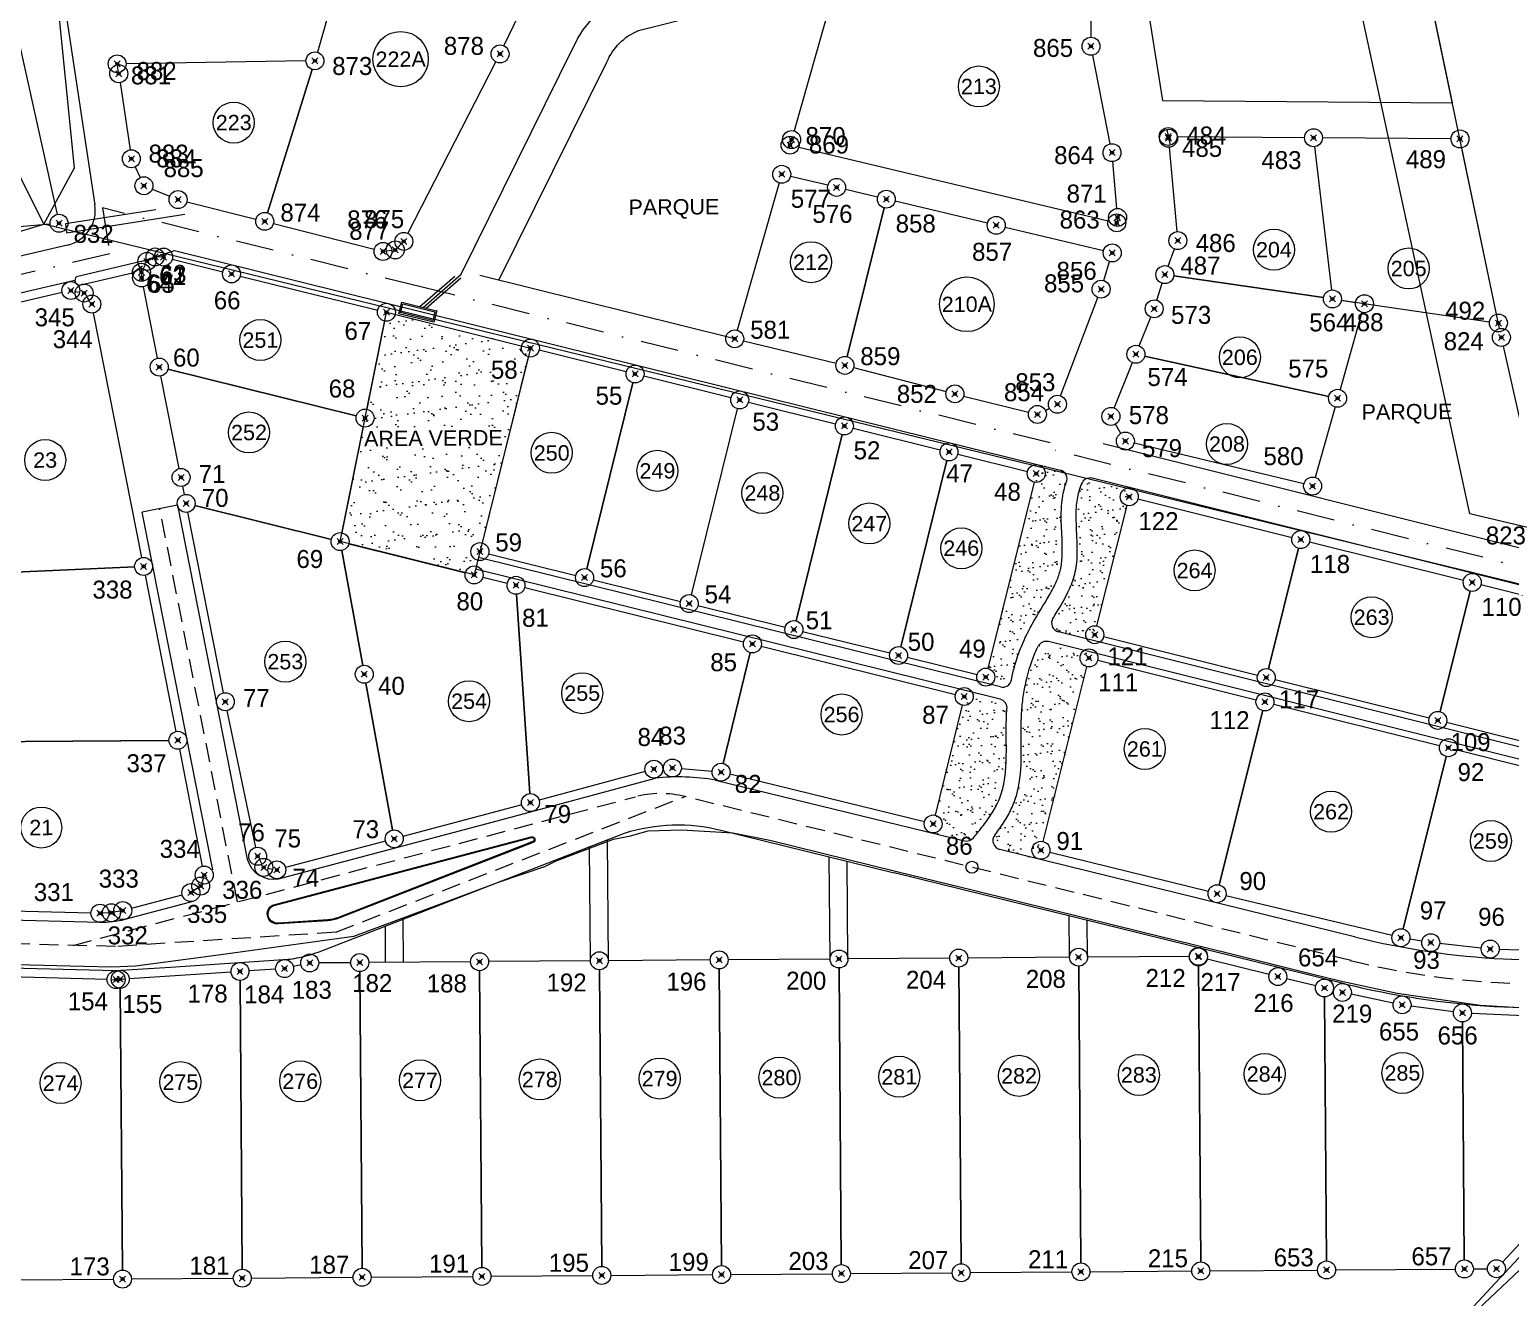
# Model space of a CAD drawing. Header units: millimetres. Extents: x 1956 to 636788, y 2654 to 1331964.
# Drawn here: x 625776.9 to 626024, y 1330232.6 to 1330444.1 of the extents above; entities that cross this region are included whole.
import ezdxf
from ezdxf.enums import TextEntityAlignment as Align

# ---------------------------------------------------------------- set-up
doc = ezdxf.new("R2010")
doc.units = ezdxf.units.MM
doc.header["$PDMODE"] = 35
doc.header["$PDSIZE"] = 0.5
doc.linetypes.add('DASHDOT2', pattern=[12.7, 6.35, -3.175, 0, -3.175])
doc.linetypes.add('HIDDEN2', pattern=[4.7625, 3.175, -1.5875])
doc.layers.add('2', color=7, linetype='Continuous')
doc.layers.add('Polígono', color=2, linetype='Continuous')
for name, color, linetype, lineweight in [('24. numeros lotes', 10, 'Continuous', 0), ('26. edificios', 220, 'Continuous', 0), ('33. areas verdes', 72, 'Continuous', 0), ('36. centro calle', 253, 'DASHDOT2', 0), ('37. numeros calle', 111, 'Continuous', 0), ('38. polilinea lotes', 31, 'Continuous', 0), ('6. calles', 1, 'Continuous', 0), ('NIVEL DE TERRAZA', 8, 'HIDDEN2', 0)]:
    doc.layers.add(name, color=color, linetype=linetype, lineweight=lineweight)
doc.styles.add('ARIAL', font='arial.ttf', dxfattribs={"width": 0.8, "height": 0.039688})
doc.styles.get("Standard").update_dxf_attribs({"font": 'TCCM____.TTF'})
pattern_1 = [(37.93167, (623185.346, 1328791.9748), (-0.1162625, 2.8894456), [0, -2.280003, 0, -2.5500034, 0, -2.4375032]), (7.93167, (623185.346, 1328791.975), (2.6227002, 4.2531047), [0, -1.2300016, 0, -2.0550027, 0, -0.787501]), (327.93167, (623183.501, 1328791.961), (4.6710224, 0.0436812), [0, -0.750001, 0, -2.7000036, 0, -3.5250047]), (317.93167, (623183.501, 1328791.961), (4.4991493, 1.35045), [0, -0.3750005, 0, -1.7700023, 0, -2.0250027])]

msp = doc.modelspace()

# ---------------------------------------------------------------- hatches: boundary and pattern name
at = {"layer": '33. areas verdes', "lineweight": 0}
h = msp.add_hatch(dxfattribs=at)
h.set_pattern_fill('AR-SAND', color=1, scale=2.000003, angle=0.43167, style=0)
h.set_pattern_definition([(37.93167, (623185.346, 1328791.9748), (-0.1550166, 3.852594), [0, -3.040004, 0, -3.4000045, 0, -3.2500043]), (7.93167, (623185.346, 1328791.975), (3.496934, 5.670806), [0, -1.6400022, 0, -2.7400036, 0, -1.0500014]), (327.93167, (623182.886, 1328791.9563), (6.22803, 0.0582416), [0, -1.0000013, 0, -3.6000048, 0, -4.7000062]), (317.93167, (623182.886, 1328791.9563), (5.998866, 1.8006), [0, -0.5000007, 0, -2.360003, 0, -2.7000036])])
h.paths.add_polyline_path([(625860.457, 1330390.961), (625836.427, 1330396.923), (625828.697, 1330358.656), (625851.069, 1330353.108)])
h = msp.add_hatch(dxfattribs=at)
h.set_pattern_fill('AR-SAND', color=1, scale=1.500002, angle=0.43167, style=0)
h.set_pattern_definition(pattern_1)
edge = h.paths.add_edge_path()
edge.add_spline(control_points=[(625940.759, 1330335.571), (625941.11, 1330337.322), (625941.392, 1330338.297), (625942.067, 1330340.295), (625942.469, 1330341.316), (625943.312, 1330343.187), (625943.741, 1330344.041), (625945.14, 1330346.561), (625946.196, 1330348.133), (625947.542, 1330350.474), (625947.957, 1330351.266), (625948.561, 1330352.692), (625948.779, 1330353.327), (625949.101, 1330354.693), (625949.193, 1330355.459), (625949.272, 1330357.065), (625949.259, 1330357.904), (625949.174, 1330360.133), (625949.07, 1330361.558), (625949.071, 1330363.705), (625949.095, 1330364.407), (625949.215, 1330365.647), (625949.294, 1330366.187), (625949.516, 1330367.252), (625949.657, 1330367.773), (625949.835, 1330368.329), (625949.851, 1330368.376), (625949.912, 1330368.515)], knot_values=[29.3732491, 29.3732491, 29.3732491, 29.3732491, 32.2952011, 32.2952011, 35.4466569, 35.4466569, 38.171644, 38.171644, 43.6216183, 43.6216183, 46.4582994, 46.4582994, 48.7456862, 48.7456862, 51.3467302, 51.3467302, 53.9477743, 53.9477743, 58.0678229, 58.0678229, 60.0447498, 60.0447498, 61.547827, 61.547827, 63.0509043, 63.0509043, 63.1885968, 63.1885968, 63.1885968, 63.1885968], degree=3, periodic=0)
edge.add_arc((625948.538, 1330369.118), 1.5, 336.31873, 436.0713)
edge.add_line((625948.899, 1330370.574), (625945.26, 1330371.476))
edge.add_line((625945.26, 1330371.476), (625936.233, 1330335.079))
edge.add_line((625936.233, 1330335.079), (625938.927, 1330334.411))
edge.add_arc((625939.288, 1330335.867), 1.5, 256.07194, 347.42161)
edge = h.paths.add_edge_path()
edge.add_spline(control_points=[(625934.428, 1330309.234), (625934.706, 1330309.568), (625934.884, 1330309.788), (625935.615, 1330310.705), (625936.153, 1330311.398), (625937.161, 1330312.806), (625937.628, 1330313.522), (625938.307, 1330314.743), (625938.553, 1330315.244), (625938.944, 1330316.196), (625939.098, 1330316.648), (625939.359, 1330317.583), (625939.465, 1330318.062), (625939.726, 1330319.538), (625939.82, 1330320.568), (625939.947, 1330323.447), (625939.892, 1330325.359), (625939.897, 1330328.317), (625939.915, 1330329.338), (625939.983, 1330330.426), (625939.988, 1330330.494), (625940.016, 1330330.691)], knot_values=[0.4840951, 0.4840951, 0.4840951, 0.4840951, 1.3126112, 1.3126112, 3.9378335, 3.9378335, 6.6439263, 6.6439263, 8.5131591, 8.5131591, 10.1594464, 10.1594464, 11.8057337, 11.8057337, 15.0983083, 15.0983083, 20.698349, 20.698349, 23.5975621, 23.5975621, 23.7919643, 23.7919643, 23.7919643, 23.7919643], degree=3, periodic=0)
edge.add_arc((625938.531, 1330330.903), 1.5, 351.87526, 436.07194)
edge.add_line((625938.892, 1330332.359), (625933.128, 1330333.788))
edge.add_line((625933.128, 1330333.788), (625927.258, 1330310.118))
edge.add_line((625927.258, 1330310.118), (625932.919, 1330308.736))
edge.add_arc((625933.275, 1330310.193), 1.5, 256.283, 320.21717)
h = msp.add_hatch(dxfattribs=at)
h.set_pattern_fill('AR-SAND', color=1, scale=1.500002, angle=0.43167, style=0)
h.set_pattern_definition(pattern_1)
edge = h.paths.add_edge_path()
edge.add_line((625960.787, 1330367.603), (625954.244, 1330369.237))
edge.add_arc((625953.88, 1330367.781), 1.5, 75.9797, 159.44007)
edge.add_spline(control_points=[(625952.476, 1330368.308), (625952.47, 1330368.293), (625952.465, 1330368.278), (625952.303, 1330367.844), (625952.165, 1330367.427), (625951.932, 1330366.593), (625951.838, 1330366.18), (625951.693, 1330365.312), (625951.643, 1330364.852), (625951.52, 1330362.978), (625951.602, 1330361.476), (625951.752, 1330358.385), (625951.821, 1330356.795), (625951.607, 1330354.68), (625951.53, 1330354.16), (625951.308, 1330353.124), (625951.163, 1330352.615), (625950.768, 1330351.465), (625950.498, 1330350.831), (625949.553, 1330348.872), (625948.774, 1330347.607), (625947.903, 1330346.199), (625947.798, 1330346.028), (625947.693, 1330345.858)], knot_values=[40.7157518, 40.7157518, 40.7157518, 40.7157518, 40.7671267, 40.7671267, 42.1998605, 42.1998605, 43.6325943, 43.6325943, 45.15308, 45.15308, 49.6814305, 49.6814305, 54.209781, 54.209781, 55.6835382, 55.6835382, 57.1572953, 57.1572953, 59.1110949, 59.1110949, 63.3637191, 63.3637191, 63.9510124, 63.9510124, 63.9510124, 63.9510124], degree=3, periodic=0)
edge.add_arc((625948.97, 1330345.071), 1.5, 148.33341, 255.98085)
edge.add_line((625948.607, 1330343.616), (625954.434, 1330342.161))
edge.add_line((625954.434, 1330342.161), (625960.787, 1330367.603))
h = msp.add_hatch(dxfattribs=at)
h.set_pattern_fill('AR-SAND', color=1, scale=1.500002, angle=0.43167, style=0)
h.set_pattern_definition(pattern_1)
edge = h.paths.add_edge_path()
edge.add_line((625953.949, 1330340.22), (625946.925, 1330341.974))
edge.add_arc((625946.562, 1330340.519), 1.5, 75.98085, 152.08031)
edge.add_spline(control_points=[(625945.236, 1330341.221), (625944.856, 1330340.503), (625944.733, 1330340.204), (625943.956, 1330338.234), (625943.445, 1330336.517), (625942.9, 1330333.879), (625942.755, 1330332.99), (625942.538, 1330331.193), (625942.468, 1330330.288), (625942.359, 1330327.49), (625942.42, 1330325.539), (625942.401, 1330321.615), (625942.322, 1330319.639), (625941.77, 1330316.872), (625941.547, 1330316.048), (625940.944, 1330314.431), (625940.57, 1330313.657), (625939.701, 1330312.119), (625939.199, 1330311.357), (625938.44, 1330310.298), (625938.206, 1330309.983), (625937.969, 1330309.672)], knot_values=[2.7953074, 2.7953074, 2.7953074, 2.7953074, 3.7976593, 3.7976593, 9.3676193, 9.3676193, 12.1525993, 12.1525993, 14.9375793, 14.9375793, 20.6126883, 20.6126883, 26.2877972, 26.2877972, 28.7298474, 28.7298474, 31.1718976, 31.1718976, 33.7731342, 33.7731342, 34.8930777, 34.8930777, 34.8930777, 34.8930777], degree=3, periodic=0)
edge.add_arc((625939.162, 1330308.763), 1.5, 143.53252, 256.17232)
edge.add_line((625938.804, 1330307.307), (625945.33, 1330305.7))
edge.add_line((625945.33, 1330305.7), (625953.949, 1330340.22))

# ---------------------------------------------------------------- linework, layer by layer
at = {"color": 1, "lineweight": 0, "ltscale": 3}
for points in [[(625842.572, 1330397.727), (625848.897, 1330403.259), (625867.683, 1330441.224, -0.2002072), (625876.587, 1330449.751), (625931.079, 1330463.51), (625941.158, 1330465.938), (625949.747, 1330467.612), (625958.031, 1330469.31), (625971.185, 1330473.885), (625995.394, 1330505.885)], [(625855.215, 1330402.28), (625873.22, 1330438.665, -0.1950161), (625878.481, 1330443.94), (625932.54, 1330457.59), (625942.456, 1330459.979), (625950.942, 1330461.633), (625959.652, 1330463.418), (625974.933, 1330468.733), (626000.256, 1330502.206)]]:
    msp.add_lwpolyline(points, format="xyb", dxfattribs=at)
at = {"color": 1, "lineweight": 0}
msp.add_lwpolyline([(625894.565, 1330392.496), (625852.008, 1330403.078)], dxfattribs=at)
at = {"color": 1, "lineweight": 0, "elevation": 148.366}
msp.add_lwpolyline([(625772.521, 1330288.168), (625785.835, 1330287.845), (625790.581, 1330287.719), (625794.557, 1330287.872), (625807.546, 1330289.612), (625823.715, 1330291.831), (625830.964, 1330292.851), (625845.327, 1330298.168), (625855.118, 1330301.84), (625862.881, 1330304.459), (625864.756, 1330305.418), (625874.342, 1330309.004), (625877.195, 1330309.572), (625880.096, 1330310.427), (625885.684, 1330310.588), (625894.255, 1330310.055), (625900.415, 1330308.84), (625909.013, 1330306.755), (625921.866, 1330303.549), (625934.448, 1330300.49), (625947.888, 1330297.177), (625962.322, 1330293.615), (625977.03, 1330289.989), (625990.862, 1330286.561), (625995.62, 1330285.38), (626005.13, 1330283.328), (626018.999, 1330281.314), (626028.534, 1330280.785)], dxfattribs=at)
at = {"layer": '2', "color": 1, "lineweight": 0}
for p, q in [((625779.262, 1330411.618), (625561.995, 1330846.018)), ((625746.478, 1330401.747), (625779.262, 1330411.618)), ((626124.942, 1330327.302), (625779.262, 1330411.618))]:
    msp.add_line(p, q, dxfattribs=at)
for points in [[(625779.262, 1330411.618), (625784.353, 1330421.016), (625781.336, 1330451.013), (625772.731, 1330482.033), (625764.622, 1330501.868), (625758.534, 1330510.772), (625752.711, 1330529.841), (625748.154, 1330545.352), (625742.077, 1330564.168), (625737.52, 1330579.424)], [(626129.525, 1330336.701), (626017.261, 1330363.277), (625991.221, 1330483.788)], [(626032.632, 1330243.798), (625990.671, 1330204.201), (625967.013, 1330175.764), (625959.124, 1330163.319), (625946.152, 1330148.594), (625936.235, 1330140.219), (625914.372, 1330127.538), (625896.834, 1330119.681), (625877.519, 1330113.351), (625856.681, 1330108.548), (625838.895, 1330107.046), (625816.028, 1330105.041)]]:
    msp.add_lwpolyline(points, dxfattribs=at)
at = {"layer": '24. numeros lotes', "color": 1, "lineweight": 0}
for centre, radius in [((625838.801, 1330439.16), 4.616), ((625935.324, 1330434.607, 139.587), 3.422), ((625810.936, 1330428.576, 140.898), 3.422), ((625984.579, 1330407.371, 140.194), 3.422), ((625907.295, 1330405.281), 3.422), ((626007.074, 1330404.237, 140.194), 3.422), ((625933.321, 1330398.261, 139.736), 4.564), ((625815.387, 1330392.288), 3.422), ((625978.888, 1330389.408, 140.194), 3.422), ((625813.488, 1330376.868), 3.422), ((625976.733, 1330374.947, 140.194), 3.422), ((625779.465, 1330372.266), 3.422), ((625864.014, 1330373.483), 3.422), ((625881.665, 1330370.471), 3.422), ((625899.189, 1330366.769), 3.422), ((625917.029, 1330361.688), 3.422), ((625932.399, 1330357.525), 3.422), ((625971.33, 1330353.853), 3.422), ((626000.885, 1330346.043), 3.422), ((625819.549, 1330338.635), 3.422), ((625869.106, 1330333.372), 3.422), ((625850.225, 1330332.033), 3.422), ((625912.4, 1330329.814), 3.422), ((625963.027, 1330324.069), 3.422), ((625994.11, 1330313.6), 3.422), ((625778.807, 1330310.957), 3.422), ((626020.787, 1330308.71), 3.422), ((625782.034, 1330268.318), 3.422), ((625802.033, 1330268.469), 3.422), ((625822.033, 1330268.62), 3.422), ((625842.032, 1330268.771), 3.422), ((625862.032, 1330268.921), 3.422), ((625882.031, 1330269.072), 3.422), ((625902.031, 1330269.223), 3.422), ((625922.03, 1330269.373), 3.422), ((625942.03, 1330269.524), 3.422), ((625962.029, 1330269.675), 3.422), ((625983.028, 1330269.833), 3.422), ((626006.028, 1330270.006), 3.422)]:
    msp.add_circle(centre, radius, dxfattribs=at)
at = {"layer": '26. edificios', "color": 1, "lineweight": 0}
for p, q in [((625797.914, 1330414.002), (625782.88, 1330411.692)), ((625783.033, 1330410.16), (625802.766, 1330413.279)), ((625782.88, 1330411.692), (625783.033, 1330410.16)), ((625795.48, 1330405.378), (625784.691, 1330402.851)), ((625785.175, 1330401.434), (625794.026, 1330403.533)), ((625794.026, 1330403.533), (625795.684, 1330404.677))]:
    msp.add_line(p, q, dxfattribs=at)
at = {"layer": '26. edificios', "color": 1, "lineweight": 0, "ltscale": 5}
for p, q in [((625842.024, 1330397.863), (625847.828, 1330402.939)), ((625843.057, 1330397.606), (625848.829, 1330402.655))]:
    msp.add_line(p, q, dxfattribs=at)
at = {"layer": '26. edificios', "color": 1, "lineweight": 0}
msp.add_lwpolyline([(625844.817, 1330397.198), (625844.335, 1330395.256), (625838.498, 1330396.682), (625839, 1330398.613), (625844.81, 1330397.172)], dxfattribs=at)
msp.add_lwpolyline([(625844.152, 1330395.558), (625838.804, 1330396.864), (625839.179, 1330398.311), (625844.507, 1330396.989)], close=True, dxfattribs=at)
msp.add_arc((625785.227, 1330402.243), 0.811, 131.39243, 266.26913, dxfattribs=at)
at = {"layer": '36. centro calle', "color": 1, "lineweight": 0}
for p, q in [((625789.013, 1330414.348), (625790.234, 1330406.696)), ((625842.397, 1330401.116), (625789.013, 1330414.348)), ((625790.234, 1330406.696), (625738.206, 1330394.524)), ((625947.216, 1330375.136), (625842.397, 1330401.116)), ((626069.139, 1330343.639), (625946.845, 1330374.178))]:
    msp.add_line(p, q, dxfattribs=at)
at = {"layer": '37. numeros calle', "color": 1, "lineweight": 0}
msp.add_circle((625934.164, 1330304.33), 1, dxfattribs=at)
at = {"layer": '38. polilinea lotes', "color": 1, "lineweight": 0, "elevation": 140.194}
msp.add_lwpolyline([(625963.331, 1330448.988), (625965.975, 1330432.267), (626014.383, 1330431.851), (626009.932, 1330453.187), (626000.026, 1330498.877), (625977.527, 1330469.599), (625962.934, 1330464.646)], close=True, dxfattribs=at)
at = {"layer": '38. polilinea lotes', "color": 1, "lineweight": 0}
msp.add_lwpolyline([(625836.427, 1330396.923), (625860.457, 1330390.961), (625851.069, 1330353.108), (625828.697, 1330358.656)], close=True, dxfattribs=at)
at = {"layer": '6. calles', "color": 1, "lineweight": 0}
for p, q in [((625772.993, 1330512.03, 144.318), (625787.771, 1330414.877)), ((625783.206, 1330408.133), (625743.742, 1330398.9)), ((625795.48, 1330405.378), (625801.074, 1330407.235)), ((625801.074, 1330407.235), (625948.899, 1330370.574)), ((625784.417, 1330402.254), (625738.89, 1330391.603)), ((626064.733, 1330347.831), (625956.089, 1330374.962)), ((626063.279, 1330342.01), (625954.244, 1330369.237)), ((625801.528, 1330364.738), (625795.642, 1330363.576)), ((625807.436, 1330303.878), (625795.642, 1330363.576)), ((625801.528, 1330364.738), (625813.194, 1330305.69)), ((625938.927, 1330334.411), (625851.791, 1330356.02)), ((625938.892, 1330332.359), (625851.31, 1330354.079)), ((626069.63, 1330313.398), (625948.607, 1330343.616)), ((626069.146, 1330311.458), (625946.925, 1330341.974)), ((625854.917, 1330312.055), (625881.34, 1330319.216)), ((625891.377, 1330318.876), (625932.919, 1330308.736)), ((625818.428, 1330302.42), (625854.917, 1330312.055)), ((625825.183, 1330290.238), (625876.165, 1330310.035)), ((625873.475, 1330288.73), (625873.322, 1330308.931)), ((625870.475, 1330288.708), (625870.331, 1330307.769)), ((625998.264, 1330292.672), (625938.804, 1330307.307)), ((625910.474, 1330289.009), (625910.345, 1330306.075)), ((625913.474, 1330289.032), (625913.351, 1330305.335)), ((625985.59, 1330287.547), (625921.209, 1330303.4)), ((625703.758, 1330297.352), (625788.575, 1330295.159)), ((625792.793, 1330295.651), (625804.17, 1330298.655)), ((625836.299, 1330288.45), (625836.253, 1330294.537)), ((625839.299, 1330288.473), (625839.245, 1330295.698)), ((625950.473, 1330289.31), (625950.421, 1330296.207)), ((625953.472, 1330289.333), (625953.426, 1330295.467)), ((625721.367, 1330288.894), (625791.266, 1330287.086)), ((625791.266, 1330287.086), (625800.387, 1330287.682)), ((625800.387, 1330287.682), (625819.22, 1330288.913)), ((625996.351, 1330284.901), (625985.59, 1330287.547)), ((626021.553, 1330234.962), (626029.287, 1330243.266)), ((626007.656, 1330220.04), (626021.553, 1330234.962))]:
    msp.add_line(p, q, dxfattribs=at)
msp.add_lwpolyline([(625876.165, 1330310.035, -0.1375243), (625892.246, 1330310.53), (625921.209, 1330303.4)], format="xyb", dxfattribs=at)
for points in [[(625860.913, 1330308.47), (625828.481, 1330295.818, -0.0787537), (625826.648, 1330295.411), (625818.421, 1330294.873, -0.8356943), (625817.438, 1330298.021), (625860.603, 1330309.419, -0.0103821), (625860.624, 1330309.424, -0.9252089)], [(625860.858, 1330308.61), (625828.427, 1330295.958, -0.0787783), (625826.638, 1330295.561), (625818.407, 1330295.023, -0.8323336), (625817.493, 1330297.881), (625860.642, 1330309.274, -0.0103821), (625860.656, 1330309.278, -0.9252089)]]:
    msp.add_lwpolyline(points, format="xyb", close=True, dxfattribs=at)
for centre, radius, start, end in [((625781.839, 1330413.975), 6, 283.1677, 8.64856), ((625948.538, 1330369.118), 1.5, 336.31873, 76.0713), ((625953.88, 1330367.781), 1.5, 75.9797, 159.44007), ((625948.97, 1330345.071), 1.5, 148.33341, 255.98085), ((625946.562, 1330340.519), 1.5, 75.98085, 152.08031), ((625939.288, 1330335.867), 1.5, 256.07194, 348.64172), ((625938.531, 1330330.903), 1.5, 351.87526, 76.07194), ((625885.074, 1330281.4), 38, 80.45432, 95.63941), ((625933.275, 1330310.193), 1.5, 256.283, 320.21717), ((625939.162, 1330308.763), 1.5, 142.72649, 256.17232), ((625817.559, 1330306.852), 4.517, 194.88486, 281.08276), ((625788.963, 1330310.154), 15, 268.51834, 284.79159), ((625788.963, 1330310.154), 15, 268.51834, 284.79159), ((626029.704, 1330420.382), 131.526, 256.16964, 267.03057), ((626029.704, 1330420.382), 131.526, 267.03057, 285.73701), ((625817.914, 1330308.87), 20, 273.73838, 291.31135), ((625817.914, 1330308.87), 20, 273.73838, 282.41731), ((625817.914, 1330308.87), 20, 273.73838, 282.4173), ((626029.704, 1330420.382), 139.526, 266.56596, 286.82798), ((626029.704, 1330420.382), 139.526, 256.16964, 266.56596)]:
    msp.add_arc(centre, radius, start, end, dxfattribs=at)
for points, knots in [([(625940.759, 1330335.571), (625941.11, 1330337.322), (625941.392, 1330338.297), (625942.067, 1330340.295), (625942.469, 1330341.316), (625943.312, 1330343.187), (625943.741, 1330344.041), (625945.14, 1330346.561), (625946.196, 1330348.133), (625947.542, 1330350.474), (625947.957, 1330351.266), (625948.561, 1330352.692), (625948.779, 1330353.327), (625949.101, 1330354.693), (625949.193, 1330355.459), (625949.272, 1330357.065), (625949.259, 1330357.904), (625949.174, 1330360.133), (625949.07, 1330361.558), (625949.071, 1330363.705), (625949.095, 1330364.407), (625949.215, 1330365.647), (625949.294, 1330366.187), (625949.516, 1330367.252), (625949.657, 1330367.773), (625949.835, 1330368.329), (625949.851, 1330368.376), (625949.912, 1330368.515)], [29.3732491, 29.3732491, 29.3732491, 29.3732491, 32.2952011, 32.2952011, 35.4466569, 35.4466569, 38.171644, 38.171644, 43.6216183, 43.6216183, 46.4582994, 46.4582994, 48.7456862, 48.7456862, 51.3467302, 51.3467302, 53.9477743, 53.9477743, 58.0678229, 58.0678229, 60.0447498, 60.0447498, 61.547827, 61.547827, 63.0509043, 63.0509043, 63.1885968, 63.1885968, 63.1885968, 63.1885968]), ([(625947.693, 1330345.858), (625947.798, 1330346.028), (625947.903, 1330346.199), (625948.774, 1330347.607), (625949.553, 1330348.872), (625950.498, 1330350.831), (625950.768, 1330351.465), (625951.163, 1330352.615), (625951.308, 1330353.124), (625951.53, 1330354.16), (625951.607, 1330354.68), (625951.821, 1330356.795), (625951.752, 1330358.385), (625951.602, 1330361.476), (625951.52, 1330362.978), (625951.643, 1330364.852), (625951.693, 1330365.312), (625951.838, 1330366.18), (625951.932, 1330366.593), (625952.165, 1330367.427), (625952.303, 1330367.844), (625952.465, 1330368.278), (625952.47, 1330368.293), (625952.476, 1330368.308)], [40.7157518, 40.7157518, 40.7157518, 40.7157518, 41.3030451, 41.3030451, 45.5556694, 45.5556694, 47.5094689, 47.5094689, 48.9832261, 48.9832261, 50.4569832, 50.4569832, 54.9853337, 54.9853337, 59.5136842, 59.5136842, 61.03417, 61.03417, 62.4669038, 62.4669038, 63.8996376, 63.8996376, 63.9510124, 63.9510124, 63.9510124, 63.9510124]), ([(625937.969, 1330309.672), (625938.206, 1330309.983), (625938.44, 1330310.298), (625939.199, 1330311.357), (625939.701, 1330312.119), (625940.57, 1330313.657), (625940.944, 1330314.431), (625941.547, 1330316.048), (625941.77, 1330316.872), (625942.322, 1330319.639), (625942.401, 1330321.615), (625942.42, 1330325.539), (625942.359, 1330327.49), (625942.468, 1330330.288), (625942.538, 1330331.193), (625942.755, 1330332.99), (625942.9, 1330333.879), (625943.445, 1330336.517), (625943.956, 1330338.234), (625944.733, 1330340.204), (625944.856, 1330340.503), (625945.236, 1330341.221)], [2.7953074, 2.7953074, 2.7953074, 2.7953074, 3.915251, 3.915251, 6.5164876, 6.5164876, 8.9585377, 8.9585377, 11.4005879, 11.4005879, 17.0756969, 17.0756969, 22.7508058, 22.7508058, 25.5357858, 25.5357858, 28.3207658, 28.3207658, 33.8907259, 33.8907259, 34.8930777, 34.8930777, 34.8930777, 34.8930777]), ([(625934.428, 1330309.234), (625934.706, 1330309.568), (625934.884, 1330309.788), (625935.615, 1330310.705), (625936.153, 1330311.398), (625937.161, 1330312.806), (625937.628, 1330313.522), (625938.307, 1330314.743), (625938.553, 1330315.244), (625938.944, 1330316.196), (625939.098, 1330316.648), (625939.359, 1330317.583), (625939.465, 1330318.062), (625939.726, 1330319.538), (625939.82, 1330320.568), (625939.947, 1330323.447), (625939.892, 1330325.359), (625939.897, 1330328.317), (625939.915, 1330329.338), (625939.983, 1330330.426), (625939.988, 1330330.494), (625940.016, 1330330.691)], [0.4840951, 0.4840951, 0.4840951, 0.4840951, 1.3126112, 1.3126112, 3.9378335, 3.9378335, 6.6439263, 6.6439263, 8.5131591, 8.5131591, 10.1594464, 10.1594464, 11.8057337, 11.8057337, 15.0983083, 15.0983083, 20.698349, 20.698349, 23.5975621, 23.5975621, 23.7919643, 23.7919643, 23.7919643, 23.7919643])]:
    msp.add_open_spline(points, degree=3, knots=knots, dxfattribs=at)
at = {"layer": 'NIVEL DE TERRAZA', "color": 1, "lineweight": 0}
for p, q in [((625811.55, 1330298.533), (625798.585, 1330364.157)), ((625784.116, 1330291.291), (625878.008, 1330316.084)), ((625828.009, 1330293.496), (625886.273, 1330316.12)), ((625997.453, 1330288.749), (625886.145, 1330316.152)), ((625791.203, 1330291.105), (625732.608, 1330292.643)), ((625828.035, 1330293.497), (625791.203, 1330291.105))]:
    msp.add_line(p, q, dxfattribs=at)
for centre, radius, start, end in [((625882.212, 1330299.902), 16.719, 75.94296, 105.01831), ((626029.704, 1330420.382), 135.526, 256.16964, 286.82798)]:
    msp.add_arc(centre, radius, start, end, dxfattribs=at)
at = {"layer": 'Polígono', "color": 1, "lineweight": 0}
for points in [[(625760.853, 1330505.835), (625781.454, 1330413.242)], [(625829.909, 1330457.952), (625824.91, 1330440.322)], [(625856.048, 1330441.388), (625863.897, 1330457.628)], [(625954.053, 1330442.808), (625954.19, 1330458.307)], [(626022.237, 1330394.204), (626010.238, 1330451.719)], [(625910.464, 1330448.166), (625904.477, 1330427.177)], [(625957.258, 1330425.03), (625954.33, 1330439.836)], [(625791.724, 1330436.897), (625791.513, 1330438.202)], [(625823.001, 1330438.856), (625792.984, 1330438.401)], [(625824.052, 1330437.448), (625816.558, 1330413.529)], [(625816.558, 1330413.529), (625824.052, 1330437.448)], [(625840.016, 1330410.092), (625854.71, 1330438.703)], [(625791.972, 1330435.238), (625793.628, 1330424.019)], [(625966.679, 1330427.431), (625967.234, 1330424.79)], [(625903.654, 1330424.292), (625904.213, 1330426.253)], [(625968.426, 1330426.245), (625989.687, 1330426.063)], [(626014.137, 1330425.853), (625992.687, 1330426.037)], [(625905.261, 1330424.464), (625956.884, 1330412.195)], [(625968.401, 1330410.387), (625967.123, 1330424.469)], [(625991.362, 1330424.56), (625994.17, 1330400.639)], [(625991.362, 1330424.56), (625994.17, 1330400.639)], [(626021.735, 1330396.603), (626015.943, 1330424.372)], [(625794.482, 1330421.176), (625795.318, 1330419.388)], [(625958.348, 1330414.239), (625957.677, 1330422.064)], [(625902.002, 1330418.503), (625894.977, 1330393.938)], [(625910.12, 1330418.114), (625903.873, 1330419.599)], [(625797.344, 1330417.467), (625800.255, 1330416.292)], [(625803.101, 1330415.365), (625814.655, 1330412.463)], [(625918.419, 1330416.142), (625913.039, 1330417.42)], [(625936.769, 1330411.78), (625921.337, 1330415.448)], [(625919.515, 1330414.34), (625913.318, 1330389.524)], [(625913.318, 1330389.524), (625919.515, 1330414.34)], [(625958.564, 1330413.332), (625958.255, 1330411.26)], [(625780.286, 1330411.64), (625773.228, 1330410.988)], [(625817.563, 1330411.728), (625834.402, 1330407.441)], [(625956.134, 1330407.178), (625939.688, 1330411.087)], [(625838.962, 1330408.389), (625838.27, 1330407.697)], [(625797.758, 1330406.121), (625796.498, 1330405.438)], [(625799.317, 1330406.145), (625797.732, 1330406.154)], [(625800.688, 1330405.785), (625809.112, 1330403.696)], [(625837.344, 1330407.258), (625836.413, 1330407.141)], [(625956.172, 1330402.211), (625957.153, 1330405.397)], [(625966.904, 1330404.605), (625968.003, 1330407.491)], [(625795.511, 1330404.152), (625795.587, 1330402.099)], [(625796.205, 1330404.939), (625795.767, 1330404.066)], [(625812.024, 1330402.974), (625834.971, 1330397.283)], [(625992.86, 1330399.364), (625967.854, 1330402.988)], [(625967.854, 1330402.988), (625992.86, 1330399.364)], [(625782.288, 1330400.215), (625760.672, 1330395.158)], [(625784.484, 1330400.416), (625785.221, 1330400.275)], [(625798.213, 1330389.258), (625795.857, 1330401.182)], [(625965.035, 1330398.933), (625965.922, 1330401.771)], [(625786.389, 1330399.522), (625786.821, 1330398.909)], [(625948.969, 1330382.982), (625955.198, 1330399.375)], [(625995.829, 1330398.934), (626020.557, 1330395.35)], [(625995.829, 1330398.93), (625998.206, 1330398.579)], [(625795.611, 1330355.985), (625787.544, 1330396.825)], [(625836.13, 1330395.452), (625833.157, 1330380.736)], [(625962.095, 1330391.308), (625964.028, 1330396.11)], [(625999.28, 1330396.917), (625995.613, 1330384.014)], [(625876.472, 1330386.989), (625861.913, 1330390.6)], [(625896.023, 1330392.145), (625911.496, 1330388.42)], [(626029.056, 1330363.879), (626022.874, 1330391.273)], [(625860.096, 1330389.505), (625852.393, 1330358.446)], [(625957.925, 1330380.943), (625960.975, 1330388.524)], [(625993.737, 1330382.891), (625963, 1330389.596)], [(625963, 1330389.596), (625993.737, 1330382.891)], [(625801.852, 1330370.836), (625798.794, 1330386.315)], [(625831.404, 1330379.627), (625799.96, 1330387.425)], [(625799.96, 1330387.425), (625831.404, 1330379.627)], [(625893.942, 1330382.657), (625879.384, 1330386.267)], [(625914.407, 1330387.693), (625929.866, 1330383.692)], [(625877.567, 1330385.172), (625869.864, 1330354.113)], [(625869.864, 1330354.113), (625877.567, 1330385.172)], [(625932.773, 1330382.953), (625943.636, 1330380.239)], [(625887.335, 1330349.781), (625895.037, 1330380.84)], [(625887.335, 1330349.781), (625895.037, 1330380.84)], [(625896.854, 1330381.935), (625911.413, 1330378.324)], [(625946.428, 1330380.557), (625947.099, 1330380.899)], [(625994.793, 1330381.128), (625991.451, 1330369.37)], [(625959.022, 1330376.724), (625958.123, 1330378.257)], [(625832.563, 1330377.796), (625828.994, 1330360.126)], [(625904.806, 1330345.448), (625912.508, 1330376.507)], [(625912.508, 1330376.507), (625904.806, 1330345.448)], [(625914.325, 1330377.602), (625928.884, 1330373.991)], [(625931.796, 1330373.269), (625943.443, 1330370.383)], [(625989.582, 1330368.277), (625961.239, 1330375.08)], [(625922.276, 1330341.115), (625929.979, 1330372.174)], [(625929.979, 1330372.174), (625922.276, 1330341.115)], [(625944.538, 1330368.566), (625936.835, 1330337.505)], [(625802.709, 1330366.501), (625802.434, 1330367.893)], [(625961.878, 1330365.784), (625987.598, 1330359.361)], [(625809.245, 1330333.418), (625803.29, 1330363.558)], [(625827.241, 1330359.017), (625804.456, 1330364.668)], [(625804.456, 1330364.668), (625827.241, 1330359.017)], [(625955.039, 1330344.585), (625960.059, 1330364.692)], [(625830.153, 1330358.295), (625849.613, 1330353.469)], [(625990.509, 1330358.635), (626016.229, 1330352.212)], [(625828.966, 1330357.18), (625832.463, 1330338.003)], [(625832.463, 1330338.003), (625828.966, 1330357.18)], [(625853.488, 1330356.629), (625868.047, 1330353.018)], [(625983.67, 1330337.437), (625988.69, 1330357.543)], [(625988.69, 1330357.543), (625983.67, 1330337.437)], [(625794.403, 1330354.448), (625769.463, 1330353.351)], [(625769.463, 1330353.351), (625794.403, 1330354.448)], [(625801.341, 1330326.982), (625796.193, 1330353.042)], [(625852.525, 1330352.747), (625856.602, 1330351.735)], [(625859.514, 1330351.013), (625896.062, 1330341.95)], [(625870.959, 1330352.296), (625885.518, 1330348.686)], [(626019.14, 1330351.485), (626044.86, 1330345.062)], [(625858.157, 1330349.877), (625860.372, 1330316.611)], [(625860.372, 1330316.611), (625858.157, 1330349.877)], [(626012.301, 1330330.288), (626017.321, 1330350.393)], [(626017.321, 1330350.393), (626012.301, 1330330.288)], [(625902.989, 1330344.353), (625888.43, 1330347.964)], [(625920.459, 1330340.02), (625905.901, 1330343.631)], [(625898.974, 1330341.228), (625931.432, 1330333.178)], [(625981.851, 1330336.345), (625956.131, 1330342.767)], [(625897.162, 1330340.132), (625892.653, 1330321.646)], [(625892.653, 1330321.646), (625897.162, 1330340.132)], [(625935.018, 1330336.41), (625923.371, 1330339.298)], [(625955.162, 1330338.887), (625981.627, 1330332.278)], [(625946.056, 1330308.612), (625953.343, 1330337.795)], [(625833.001, 1330335.051), (625837.469, 1330310.546)], [(625837.469, 1330310.546), (625833.001, 1330335.051)], [(626010.482, 1330329.196), (625984.762, 1330335.619)], [(625932.532, 1330331.36), (625928.052, 1330313.006)], [(625984.538, 1330331.552), (626012.239, 1330324.635)], [(625814.628, 1330307.626), (625809.843, 1330330.478)], [(625982.719, 1330330.46), (625975.457, 1330301.373)], [(625975.457, 1330301.373), (625982.719, 1330330.46)], [(626039.113, 1330322.047), (626013.393, 1330328.47)], [(625800.132, 1330325.499), (625752.006, 1330325.136)], [(625752.006, 1330325.136), (625800.132, 1330325.499)], [(625805.734, 1330304.501), (625801.919, 1330324.038)], [(626015.15, 1330323.909), (626036.205, 1330318.651)], [(626006.144, 1330294.03), (626013.331, 1330322.817)], [(626013.331, 1330322.817), (626006.144, 1330294.03)], [(625879.619, 1330320.304), (625861.92, 1330315.506)], [(625882.666, 1330320.796), (625882.564, 1330320.789)], [(625890.803, 1330320.318), (625885.657, 1330320.76)], [(625926.24, 1330311.905), (625893.755, 1330319.833)], [(625859.022, 1330314.729), (625839.187, 1330309.455)], [(625836.287, 1330308.687), (625819.586, 1330304.277)], [(625973.637, 1330300.277), (625947.149, 1330306.798)], [(625815.237, 1330305.609), (625815.658, 1330304.844)], [(625816.66, 1330304.165), (625817.435, 1330304.023)], [(625805.887, 1330302.616), (625805.556, 1330301.602)], [(625793.859, 1330297.484), (625802.337, 1330299.722)], [(625805.037, 1330300.935), (625804.172, 1330300.36)], [(626004.322, 1330292.924), (625976.553, 1330299.569)], [(625754.06, 1330297.552), (625787.114, 1330296.697)], [(625790.112, 1330296.726), (625789.028, 1330296.677)], [(625792.001, 1330297.024), (625790.935, 1330296.822)], [(626009.27, 1330291.993), (626007.26, 1330292.328)], [(626019.2, 1330290.831), (626012.241, 1330291.585)], [(625910.474, 1330289.009), (625893.474, 1330288.881)], [(625930.473, 1330289.16), (625913.474, 1330289.032)], [(625950.473, 1330289.31), (625933.473, 1330289.182)], [(625970.472, 1330289.461), (625953.472, 1330289.333)], [(625983.776, 1330286.452), (625973.429, 1330288.999)], [(626029.187, 1330290.403), (626022.191, 1330290.622)], [(625810.49, 1330286.839), (625793.492, 1330285.728)], [(625817.937, 1330287.326), (625813.483, 1330287.035)], [(625822.159, 1330288.029), (625820.898, 1330287.749)], [(625830.476, 1330288.406), (625825.123, 1330288.366)], [(625832.36, 1330237.419), (625831.987, 1330286.918)], [(625831.987, 1330286.918), (625832.36, 1330237.419)], [(625850.475, 1330288.557), (625833.476, 1330288.429)], [(625852.359, 1330237.57), (625851.987, 1330287.068)], [(625851.987, 1330287.068), (625852.359, 1330237.57)], [(625870.475, 1330288.708), (625853.475, 1330288.579)], [(625872.359, 1330237.72), (625871.986, 1330287.219)], [(625871.986, 1330287.219), (625872.359, 1330237.72)], [(625890.474, 1330288.858), (625873.475, 1330288.73)], [(625892.358, 1330237.871), (625891.985, 1330287.37)], [(625891.985, 1330287.37), (625892.358, 1330237.871)], [(625912.358, 1330238.022), (625911.985, 1330287.52)], [(625911.985, 1330287.52), (625912.358, 1330238.022)], [(625932.357, 1330238.172), (625931.984, 1330287.671)], [(625931.984, 1330287.671), (625932.357, 1330238.172)], [(625952.357, 1330238.323), (625951.984, 1330287.822)], [(625951.984, 1330287.822), (625952.357, 1330238.323)], [(625972.356, 1330238.474), (625971.983, 1330287.972)], [(625971.984, 1330287.858), (625972.356, 1330238.474)], [(625789.796, 1330285.624), (625773.491, 1330286.045)], [(625790.499, 1330285.533), (625792.793, 1330285.683)], [(625792.361, 1330237.118), (625792.007, 1330284.131)], [(625792.007, 1330284.131), (625792.361, 1330237.118)], [(625812.361, 1330237.268), (625811.998, 1330285.437)], [(625811.998, 1330285.437), (625812.361, 1330237.268)], [(625991.556, 1330284.538), (625986.689, 1330285.735)], [(625993.356, 1330238.632), (625993.024, 1330282.68)], [(625993.024, 1330282.68), (625993.356, 1330238.632)], [(625994.549, 1330283.802), (625994.469, 1330283.822)], [(626004.495, 1330281.677), (625997.474, 1330283.138)], [(626014.558, 1330280.221), (626007.45, 1330281.172)], [(626028.807, 1330279.429), (626017.543, 1330279.952)], [(626016.355, 1330238.805), (626016.056, 1330278.522)], [(626016.056, 1330278.522), (626016.355, 1330238.805)], [(626022.748, 1330238.443), (626027.235, 1330243.26)], [(625973.867, 1330236.985), (625991.867, 1330237.121)], [(625994.867, 1330237.143), (626014.866, 1330237.294)], [(626017.866, 1330237.316), (626020.226, 1330237.334)], [(625773.873, 1330235.478), (625790.872, 1330235.606)], [(625793.872, 1330235.629), (625810.872, 1330235.757)], [(625813.872, 1330235.78), (625830.871, 1330235.908)], [(625833.871, 1330235.93), (625850.871, 1330236.058)], [(625853.871, 1330236.081), (625870.87, 1330236.209)], [(625873.87, 1330236.232), (625890.87, 1330236.36)], [(625893.87, 1330236.382), (625910.869, 1330236.51)], [(625913.869, 1330236.533), (625930.869, 1330236.661)], [(625933.869, 1330236.684), (625950.868, 1330236.812)], [(625953.868, 1330236.834), (625970.868, 1330236.962)]]:
    msp.add_lwpolyline(points, dxfattribs=at)
for centre in [(625954.04, 1330441.308), (625791.484, 1330438.378), (625824.501, 1330438.879), (625824.501, 1330438.879), (625855.396, 1330440.037), (625791.753, 1330436.722), (625966.926, 1330426.258), (625966.988, 1330425.963), (625991.187, 1330426.05), (625991.187, 1330426.05), (625903.802, 1330424.811), (625904.065, 1330425.735), (625957.549, 1330423.558), (626015.637, 1330425.84), (625793.847, 1330422.535), (625902.414, 1330419.945), (625795.953, 1330418.029), (625911.58, 1330417.767), (625801.646, 1330415.73), (625919.878, 1330415.795), (625919.878, 1330415.795), (625781.78, 1330411.777), (625816.11, 1330412.098), (625816.11, 1330412.098), (625938.229, 1330411.433), (625958.343, 1330411.848), (625958.477, 1330412.744), (625839.331, 1330408.758), (625968.537, 1330408.893), (625797.817, 1330406.153), (625799.232, 1330406.146), (625835.856, 1330407.071), (625837.901, 1330407.328), (625957.594, 1330406.831), (625796.44, 1330405.406), (625795.532, 1330403.598), (625795.567, 1330402.653), (625810.568, 1330403.335), (625966.37, 1330403.203), (625966.37, 1330403.203), (625783.748, 1330400.557), (625785.957, 1330400.135), (625955.731, 1330400.778), (625994.345, 1330399.149), (625994.345, 1330399.149), (625994.345, 1330399.149), (625787.253, 1330398.296), (625836.427, 1330396.922), (625964.588, 1330397.501), (625999.69, 1330398.36), (626022.042, 1330395.135), (625894.565, 1330392.496), (626022.544, 1330392.736), (625860.457, 1330390.961), (625961.535, 1330389.916), (625961.535, 1330389.916), (625798.504, 1330387.786), (625798.504, 1330387.786), (625877.928, 1330386.628), (625877.928, 1330386.628), (625912.955, 1330388.069), (625912.955, 1330388.069), (625895.398, 1330382.296), (625895.398, 1330382.296), (625931.318, 1330383.316), (625948.436, 1330381.58), (625995.203, 1330382.571), (625995.203, 1330382.571), (625832.86, 1330379.266), (625832.86, 1330379.266), (625945.091, 1330379.876), (625957.365, 1330379.551), (625912.869, 1330377.963), (625912.869, 1330377.963), (625959.781, 1330375.43), (625930.34, 1330373.63), (625930.34, 1330373.63), (625802.143, 1330369.364), (625944.899, 1330370.022), (625991.041, 1330367.927), (625803, 1330365.029), (625803, 1330365.029), (625960.423, 1330366.147), (625828.697, 1330358.656), (625828.697, 1330358.656), (625828.697, 1330358.656), (625852.032, 1330356.99), (625989.054, 1330358.998), (625989.054, 1330358.998), (625795.902, 1330354.513), (625795.902, 1330354.513), (625851.069, 1330353.108), (625869.503, 1330352.657), (625869.503, 1330352.657), (626017.685, 1330351.848), (626017.685, 1330351.848), (625858.058, 1330351.374), (625858.058, 1330351.374), (625886.974, 1330348.325), (625886.974, 1330348.325), (625904.445, 1330343.992), (625904.445, 1330343.992), (625954.676, 1330343.13), (625897.518, 1330341.589), (625897.518, 1330341.589), (625921.915, 1330339.659), (625921.915, 1330339.659), (625953.707, 1330339.25), (625832.732, 1330336.527), (625832.732, 1330336.527), (625832.732, 1330336.527), (625936.474, 1330336.049), (625983.307, 1330335.982), (625983.307, 1330335.982), (625932.888, 1330332.817), (625809.536, 1330331.946), (625983.083, 1330331.915), (625983.083, 1330331.915), (626011.938, 1330328.833), (626011.938, 1330328.833), (625801.632, 1330325.51), (625801.632, 1330325.51), (626013.695, 1330324.272), (626013.695, 1330324.272), (625881.067, 1330320.696), (625884.163, 1330320.889), (625892.298, 1330320.189), (625892.298, 1330320.189), (625860.472, 1330315.114), (625860.472, 1330315.114), (625927.697, 1330311.549), (625837.738, 1330309.07), (625837.738, 1330309.07), (625814.935, 1330306.158), (625945.693, 1330307.157), (625806.021, 1330303.028), (625815.96, 1330304.294), (625818.136, 1330303.894), (625803.787, 1330300.105), (625805.422, 1330301.19), (625975.094, 1330299.918), (625975.094, 1330299.918), (625788.613, 1330296.658), (625790.527, 1330296.744), (625792.409, 1330297.101), (626005.781, 1330292.575), (626005.781, 1330292.575), (626010.75, 1330291.746), (626020.692, 1330290.669), (625823.623, 1330288.355), (625831.976, 1330288.417), (625831.976, 1330288.417), (625851.975, 1330288.568), (625851.975, 1330288.568), (625871.975, 1330288.719), (625871.975, 1330288.719), (625891.974, 1330288.87), (625891.974, 1330288.87), (625911.974, 1330289.02), (625911.974, 1330289.02), (625931.973, 1330289.171), (625931.973, 1330289.171), (625951.973, 1330289.322), (625951.973, 1330289.322), (625971.972, 1330289.472), (625971.973, 1330289.358), (625791.296, 1330285.585), (625791.996, 1330285.631), (625791.996, 1330285.631), (625811.986, 1330286.937), (625811.986, 1330286.937), (625819.433, 1330287.423), (625985.232, 1330286.093), (625993.013, 1330284.18), (625993.013, 1330284.18), (625996.006, 1330283.444), (626005.963, 1330281.371), (626016.045, 1330280.022), (626016.045, 1330280.022), (625792.372, 1330235.618), (625792.372, 1330235.618), (625812.372, 1330235.768), (625812.372, 1330235.768), (625832.371, 1330235.919), (625832.371, 1330235.919), (625852.371, 1330236.07), (625852.371, 1330236.07), (625872.37, 1330236.22), (625872.37, 1330236.22), (625892.37, 1330236.371), (625892.37, 1330236.371), (625912.369, 1330236.522), (625912.369, 1330236.522), (625932.369, 1330236.672), (625932.369, 1330236.672), (625952.368, 1330236.823), (625952.368, 1330236.823), (625972.368, 1330236.974), (625972.368, 1330236.974), (625993.367, 1330237.132), (625993.367, 1330237.132), (626016.366, 1330237.305), (626016.366, 1330237.305), (626021.726, 1330237.346)]:
    msp.add_circle(centre, 1.5, dxfattribs=at)
for p in [(625855.396, 1330440.037), (625954.04, 1330441.308), (625791.484, 1330438.378), (625824.501, 1330438.879), (625824.501, 1330438.879), (625791.753, 1330436.722), (625903.802, 1330424.811), (625904.065, 1330425.735), (625966.926, 1330426.258), (625966.988, 1330425.963), (625991.187, 1330426.05), (625991.187, 1330426.05), (626015.637, 1330425.84), (625793.847, 1330422.535), (625957.549, 1330423.558), (625902.414, 1330419.945), (625795.953, 1330418.029), (625911.58, 1330417.767), (625801.646, 1330415.73), (625919.878, 1330415.795), (625919.878, 1330415.795), (625816.11, 1330412.098), (625816.11, 1330412.098), (625958.477, 1330412.744), (625781.78, 1330411.777), (625938.229, 1330411.433), (625958.343, 1330411.848), (625837.901, 1330407.328), (625839.331, 1330408.758), (625968.537, 1330408.893), (625796.44, 1330405.406), (625797.817, 1330406.153), (625799.232, 1330406.146), (625835.856, 1330407.071), (625957.594, 1330406.831), (625795.532, 1330403.598), (625795.567, 1330402.653), (625810.568, 1330403.335), (625966.37, 1330403.203), (625966.37, 1330403.203), (625783.748, 1330400.557), (625785.957, 1330400.135), (625955.731, 1330400.778), (625787.253, 1330398.296), (625964.588, 1330397.501), (625994.345, 1330399.149), (625994.345, 1330399.149), (625994.345, 1330399.149), (625999.69, 1330398.36), (625836.427, 1330396.922), (626022.042, 1330395.135), (625894.565, 1330392.496), (626022.544, 1330392.736), (625860.457, 1330390.961), (625961.535, 1330389.916), (625961.535, 1330389.916), (625798.504, 1330387.786), (625798.504, 1330387.786), (625912.955, 1330388.069), (625912.955, 1330388.069), (625877.928, 1330386.628), (625877.928, 1330386.628), (625931.318, 1330383.316), (625995.203, 1330382.571), (625995.203, 1330382.571), (625895.398, 1330382.296), (625895.398, 1330382.296), (625948.436, 1330381.58), (625832.86, 1330379.266), (625832.86, 1330379.266), (625912.869, 1330377.963), (625912.869, 1330377.963), (625945.091, 1330379.876), (625957.365, 1330379.551), (625959.781, 1330375.43), (625930.34, 1330373.63), (625930.34, 1330373.63), (625802.143, 1330369.364), (625944.899, 1330370.022), (625991.041, 1330367.927), (625960.423, 1330366.147), (625803, 1330365.029), (625803, 1330365.029), (625828.697, 1330358.656), (625828.697, 1330358.656), (625828.697, 1330358.656), (625989.054, 1330358.998), (625989.054, 1330358.998), (625852.032, 1330356.99), (625795.902, 1330354.513), (625795.902, 1330354.513), (625851.069, 1330353.108), (625858.058, 1330351.374), (625858.058, 1330351.374), (625869.503, 1330352.657), (625869.503, 1330352.657), (626017.685, 1330351.848), (626017.685, 1330351.848), (625886.974, 1330348.325), (625886.974, 1330348.325), (625904.445, 1330343.992), (625904.445, 1330343.992), (625954.676, 1330343.13), (625897.518, 1330341.589), (625897.518, 1330341.589), (625921.915, 1330339.659), (625921.915, 1330339.659), (625953.707, 1330339.25), (625832.732, 1330336.527), (625832.732, 1330336.527), (625832.732, 1330336.527), (625936.474, 1330336.049), (625983.307, 1330335.982), (625983.307, 1330335.982), (625809.536, 1330331.946), (625932.888, 1330332.817), (625983.083, 1330331.915), (625983.083, 1330331.915), (626011.938, 1330328.833), (626011.938, 1330328.833), (625801.632, 1330325.51), (625801.632, 1330325.51), (626013.695, 1330324.272), (626013.695, 1330324.272), (625881.067, 1330320.696), (625884.163, 1330320.889), (625892.298, 1330320.189), (625892.298, 1330320.189), (625860.472, 1330315.114), (625860.472, 1330315.114), (625927.697, 1330311.549), (625837.738, 1330309.07), (625837.738, 1330309.07), (625814.935, 1330306.158), (625945.693, 1330307.157), (625815.96, 1330304.294), (625818.136, 1330303.894), (625805.422, 1330301.19), (625806.021, 1330303.028), (625803.787, 1330300.105), (625975.094, 1330299.918), (625975.094, 1330299.918), (625788.613, 1330296.658), (625790.527, 1330296.744), (625792.409, 1330297.101), (626005.781, 1330292.575), (626005.781, 1330292.575), (626010.75, 1330291.746), (625851.975, 1330288.568), (625851.975, 1330288.568), (625871.975, 1330288.719), (625871.975, 1330288.719), (625891.974, 1330288.87), (625891.974, 1330288.87), (625911.974, 1330289.02), (625911.974, 1330289.02), (625931.973, 1330289.171), (625931.973, 1330289.171), (625951.973, 1330289.322), (625951.973, 1330289.322), (625971.972, 1330289.472), (625971.973, 1330289.358), (626020.692, 1330290.669), (625811.986, 1330286.937), (625811.986, 1330286.937), (625819.433, 1330287.423), (625823.623, 1330288.355), (625831.976, 1330288.417), (625831.976, 1330288.417), (625985.232, 1330286.093), (625791.296, 1330285.585), (625791.996, 1330285.631), (625791.996, 1330285.631), (625993.013, 1330284.18), (625993.013, 1330284.18), (625996.006, 1330283.444), (626005.963, 1330281.371), (626016.045, 1330280.022), (626016.045, 1330280.022), (625932.369, 1330236.672), (625932.369, 1330236.672), (625952.368, 1330236.823), (625952.368, 1330236.823), (625972.368, 1330236.974), (625972.368, 1330236.974), (625993.367, 1330237.132), (625993.367, 1330237.132), (626016.366, 1330237.305), (626016.366, 1330237.305), (626021.726, 1330237.346), (625792.372, 1330235.618), (625792.372, 1330235.618), (625812.372, 1330235.768), (625812.372, 1330235.768), (625832.371, 1330235.919), (625832.371, 1330235.919), (625852.371, 1330236.07), (625852.371, 1330236.07), (625872.37, 1330236.22), (625872.37, 1330236.22), (625892.37, 1330236.371), (625892.37, 1330236.371), (625912.369, 1330236.522), (625912.369, 1330236.522)]:
    msp.add_point(p, dxfattribs=at)

# ---------------------------------------------------------------- texts
at = {"layer": '24. numeros lotes', "color": 1, "lineweight": 0, "style": 'ARIAL'}
for s, p in [('222A', (625838.801, 1330439.16)), ('213', (625935.324, 1330434.607, 139.587)), ('223', (625810.936, 1330428.576, 140.898)), ('PARQUE', (625884.415, 1330414.508, 139.544)), ('204', (625984.579, 1330407.371, 140.194)), ('212', (625907.295, 1330405.281)), ('205', (626007.074, 1330404.237, 140.194)), ('210A', (625933.321, 1330398.261, 139.736)), ('251', (625815.387, 1330392.288)), ('206', (625978.888, 1330389.408, 140.194)), ('PARQUE', (626006.792, 1330380.332, 140.194)), ('252', (625813.488, 1330376.868)), ('AREA VERDE', (625844.271, 1330375.935, 139.544)), ('208', (625976.733, 1330374.947, 140.194)), ('23', (625779.465, 1330372.266)), ('250', (625864.019, 1330373.453)), ('249', (625881.665, 1330370.471)), ('248', (625899.189, 1330366.769)), ('247', (625917.033, 1330361.657)), ('246', (625932.383, 1330357.573)), ('264', (625971.33, 1330353.853)), ('263', (626000.885, 1330346.043)), ('253', (625819.549, 1330338.635)), ('255', (625869.106, 1330333.372)), ('254', (625850.225, 1330332.033)), ('256', (625912.4, 1330329.814)), ('261', (625963.027, 1330324.069)), ('262', (625994.11, 1330313.6)), ('21', (625778.807, 1330310.957)), ('259', (626020.787, 1330308.71)), ('274', (625782.034, 1330268.318)), ('275', (625802.033, 1330268.469)), ('276', (625822.033, 1330268.62)), ('277', (625842.032, 1330268.771)), ('278', (625862.032, 1330268.921)), ('279', (625882.031, 1330269.072)), ('280', (625902.031, 1330269.223)), ('281', (625922.03, 1330269.373)), ('282', (625942.03, 1330269.524)), ('283', (625962.029, 1330269.675)), ('284', (625983.028, 1330269.833)), ('285', (626006.028, 1330270.006))]:
    msp.add_text(s, height=2.5712, rotation=0.43167, dxfattribs=at).set_placement(p, align=Align.MIDDLE_CENTER)
at = {"layer": 'Polígono', "color": 1, "lineweight": 0}
for s, p in [('878', (625852.71, 1330441.375)), ('865', (625951.053, 1330441.029)), ('864', (625954.578, 1330423.138)), ('863', (625955.497, 1330412.394)), ('877', (625836.907, 1330410.525)), ('855', (625952.893, 1330401.752)), ('492', (626019.856, 1330397.19)), ('824', (626019.612, 1330392.099)), ('852', (625928.318, 1330383.303)), ('854', (625946.203, 1330383.584)), ('73', (625835.206, 1330310.679)), ('336', (625815.71, 1330300.563)), ('335', (625809.849, 1330296.54)), ('187', (625830.234, 1330238.024)), ('191', (625850.234, 1330238.175)), ('195', (625870.233, 1330238.326)), ('199', (625890.233, 1330238.476)), ('203', (625910.232, 1330238.627)), ('207', (625930.231, 1330238.778)), ('211', (625950.231, 1330238.928)), ('215', (625970.23, 1330239.079)), ('653', (625991.23, 1330239.237)), ('657', (626014.229, 1330239.41)), ('173', (625790.235, 1330237.723)), ('181', (625810.235, 1330237.874))]:
    msp.add_text(s, height=3, dxfattribs=at).set_placement(p, align=Align.MIDDLE_RIGHT)
for s, p in [('881', (625793.784, 1330436.451)), ('882', (625794.717, 1330437.181)), ('873', (625827.376, 1330438.021)), ('870', (625906.391, 1330426.327)), ('484', (625969.955, 1330426.408)), ('883', (625796.72, 1330423.398)), ('869', (625906.95, 1330424.912)), ('485', (625969.247, 1330424.357)), ('874', (625818.73, 1330413.56)), ('832', (625784.204, 1330410.01)), ('486', (625971.509, 1330408.484)), ('487', (625968.956, 1330404.724)), ('62', (625798.463, 1330402.96)), ('61', (625798.547, 1330403)), ('63', (625798.594, 1330403.319)), ('573', (625967.413, 1330396.493)), ('581', (625897.156, 1330394.008)), ('60', (625800.803, 1330389.364)), ('859', (625915.533, 1330389.602)), ('578', (625960.357, 1330379.772)), ('579', (625962.541, 1330374.255)), ('71', (625805.086, 1330369.946)), ('47', (625929.865, 1330370.032)), ('70', (625805.611, 1330365.958)), ('59', (625854.601, 1330358.538)), ('56', (625872.072, 1330354.205)), ('54', (625889.543, 1330349.873)), ('51', (625906.424, 1330345.543)), ('50', (625923.454, 1330341.95)), ('40', (625835.035, 1330334.605)), ('77', (625812.476, 1330332.544)), ('82', (625894.575, 1330318.237)), ('79', (625862.788, 1330313.207)), ('76', (625811.666, 1330310.151)), ('91', (625948.262, 1330308.705)), ('90', (625978.814, 1330302.027))]:
    msp.add_text(s, height=3, dxfattribs=at).set_placement(p, align=Align.MIDDLE_LEFT)
for s, p in [('884', (625798.017, 1330420.206)), ('75', (625817.715, 1330306.727))]:
    msp.add_text(s, height=3, dxfattribs=at).set_placement(p, align=Align.BOTTOM_LEFT)
for s, p in [('885', (625802.575, 1330418.583)), ('875', (625836.042, 1330410.065)), ('853', (625944.752, 1330382.857)), ('84', (625880.579, 1330323.656)), ('83', (625884.198, 1330323.889)), ('333', (625791.747, 1330300.027)), ('74', (625822.975, 1330300.167)), ('331', (625780.915, 1330297.786)), ('97', (626011.158, 1330294.718)), ('96', (626020.9, 1330293.662)), ('332', (625793.247, 1330290.558))]:
    msp.add_text(s, height=3, dxfattribs=at).set_placement(p, align=Align.BOTTOM_CENTER)
for s, p in [('483', (625989.183, 1330423.817)), ('489', (626013.301, 1330423.958)), ('856', (625954.989, 1330405.342)), ('345', (625784.401, 1330397.586)), ('67', (625833.892, 1330395.318)), ('564', (625997.17, 1330396.732)), ('344', (625787.423, 1330393.938)), ('58', (625858.335, 1330388.84)), ('55', (625875.806, 1330384.507)), ('48', (625942.329, 1330368.473)), ('823', (626026.646, 1330361.193)), ('338', (625794.049, 1330352.154)), ('81', (625863.533, 1330347.45)), ('85', (625894.951, 1330340.036)), ('87', (625930.321, 1330331.264)), ('112', (625980.511, 1330330.371)), ('337', (625799.734, 1330323.187)), ('654', (625995.287, 1330290.786)), ('182', (625837.411, 1330286.505)), ('192', (625869.853, 1330286.598)), ('196', (625889.853, 1330286.748)), ('200', (625909.852, 1330286.899)), ('204', (625929.852, 1330287.05)), ('208', (625949.851, 1330287.2)), ('212', (625969.851, 1330287.351)), ('178', (625809.927, 1330284.755)), ('188', (625849.854, 1330286.447)), ('154', (625789.936, 1330283.449)), ('656', (626018.585, 1330277.76))]:
    msp.add_text(s, height=3, dxfattribs=at).set_placement(p, align=Align.TOP_RIGHT)
for s, p in [('871', (625956.662, 1330414.333)), ('876', (625836.582, 1330410.023)), ('575', (625993.661, 1330385.145)), ('68', (625831.256, 1330381.801)), ('580', (625989.526, 1330370.517)), ('49', (625936.469, 1330338.391)), ('334', (625805.268, 1330304.996))]:
    msp.add_text(s, height=3, dxfattribs=at).set_placement(p, align=Align.BOTTOM_RIGHT)
for s, p in [('577', (625903.929, 1330417.356)), ('858', (625921.437, 1330413.232)), ('488', (625996.172, 1330396.77)), ('574', (625963.471, 1330387.624)), ('53', (625897.519, 1330380.175)), ('52', (625914.417, 1330375.393)), ('122', (625961.967, 1330363.575)), ('69', (625821.411, 1330357.262)), ('118', (625990.598, 1330356.426)), ('110', (626019.229, 1330349.276)), ('121', (625956.797, 1330341.009)), ('111', (625955.251, 1330336.678)), ('117', (625985.428, 1330333.861)), ('109', (626014.059, 1330326.712)), ('92', (626015.239, 1330321.7)), ('86', (625929.818, 1330309.428)), ('93', (626007.816, 1330290.371)), ('217', (625972.324, 1330286.678))]:
    msp.add_text(s, height=3, dxfattribs=at).set_placement(p, align=Align.TOP_LEFT)
for s, p in [('576', (625910.886, 1330414.848)), ('857', (625937.535, 1330408.515)), ('64', (625798.547, 1330403.243)), ('65', (625798.86, 1330403.169)), ('66', (625809.846, 1330400.423)), ('80', (625850.346, 1330350.196)), ('184', (625816.031, 1330284.611)), ('183', (625823.962, 1330285.374)), ('155', (625795.692, 1330283.015)), ('216', (625984.515, 1330283.18)), ('219', (625997.647, 1330281.4)), ('655', (626005.458, 1330278.414))]:
    msp.add_text(s, height=3, dxfattribs=at).set_placement(p, align=Align.TOP_CENTER)

doc.saveas('drawing.dxf')
